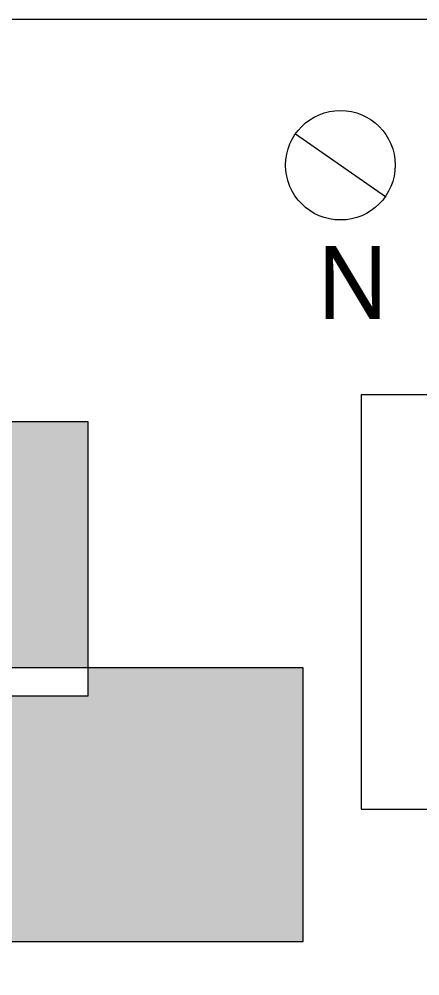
# Model space of a CAD drawing. Header units: millimetres. Extents: x 30 to 190, y -69 to 31.
# Drawn here: x 80.48 to 91.45, y -23.2 to 3 of the extents above; entities that cross this region are included whole.
import ezdxf

# ---------------------------------------------------------------- set-up
doc = ezdxf.new("R2010")
doc.units = ezdxf.units.MM
doc.header["$LTSCALE"] = 20
doc.layers.add('Ontwerplaag-1', color=7, linetype='Continuous')
doc.styles.add('@Malgun Gothic', font='malgun.ttf')

msp = doc.modelspace()

# ---------------------------------------------------------------- hatches: boundary and pattern name
at = {"layer": 'Ontwerplaag-1', "linetype": 'Continuous', "lineweight": 5, "transparency": 33554687}
h = msp.add_hatch(color=256, dxfattribs=at)
h.set_gradient(color1=(255, 0, 0), color2=(255, 0, 0))
h.paths.add_polyline_path([(80.162, -22.261), (62.422, -22.261), (62.422, -14.761), (66.539, -14.761), (66.539, -15.528), (80.162, -15.528), (80.162, -22.261), (88.255, -22.261), (88.255, -14.761), (82.372, -14.761), (82.372, -8.028), (80.162, -8.028), (80.162, -3.199), (60.162, -3.199), (60.162, -23.199), (80.162, -23.199)])
h.paths.add_polyline_path([(80.162, -15.528), (80.162, -14.761), (66.539, -14.761), (66.539, -8.028), (80.162, -8.028), (80.162, -14.761), (82.372, -14.761), (82.372, -15.528)])

# ---------------------------------------------------------------- linework, layer by layer
at = {"layer": 'Ontwerplaag-1', "color": 7, "linetype": 'Continuous', "lineweight": 5, "transparency": 33554687}
for p, q in [((30.277, 3), (190.277, 3)), ((30.277, 3), (190.277, 3)), ((88.044, -0.145), (90.51, -1.855)), ((89.845, -7.275), (89.845, -18.637)), ((89.845, -7.275), (143.161, -7.275)), ((89.845, -18.637), (143.161, -18.637))]:
    msp.add_line(p, q, dxfattribs=at)
at = {"layer": 'Ontwerplaag-1', "color": 7, "linetype": 'Continuous', "lineweight": 5, "transparency": 33554687, "flags": 128}
for points in [[(66.539, -15.528), (82.372, -15.528), (82.372, -15.528), (82.372, -8.028), (82.372, -8.028), (66.539, -8.028), (66.539, -8.028), (66.539, -15.528)], [(62.422, -22.261), (88.255, -22.261), (88.255, -22.261), (88.255, -14.761), (88.255, -14.761), (62.422, -14.761), (62.422, -14.761), (62.422, -22.261)]]:
    msp.add_lwpolyline(points, close=True, dxfattribs=at)
at = {"layer": 'Ontwerplaag-1', "color": 7, "linetype": 'Continuous', "lineweight": 5, "transparency": 33554687}
msp.add_circle((89.277, -1), 1.5, dxfattribs=at)

# ---------------------------------------------------------------- texts
at = {"layer": 'Ontwerplaag-1', "color": 7, "transparency": 33554687, "insert": (88.622, -5.208), "char_height": 2, "attachment_point": 7, "line_spacing_factor": 1.004011, "style": '@Malgun Gothic'}
msp.add_mtext('N', dxfattribs=at)

doc.saveas('drawing.dxf')
